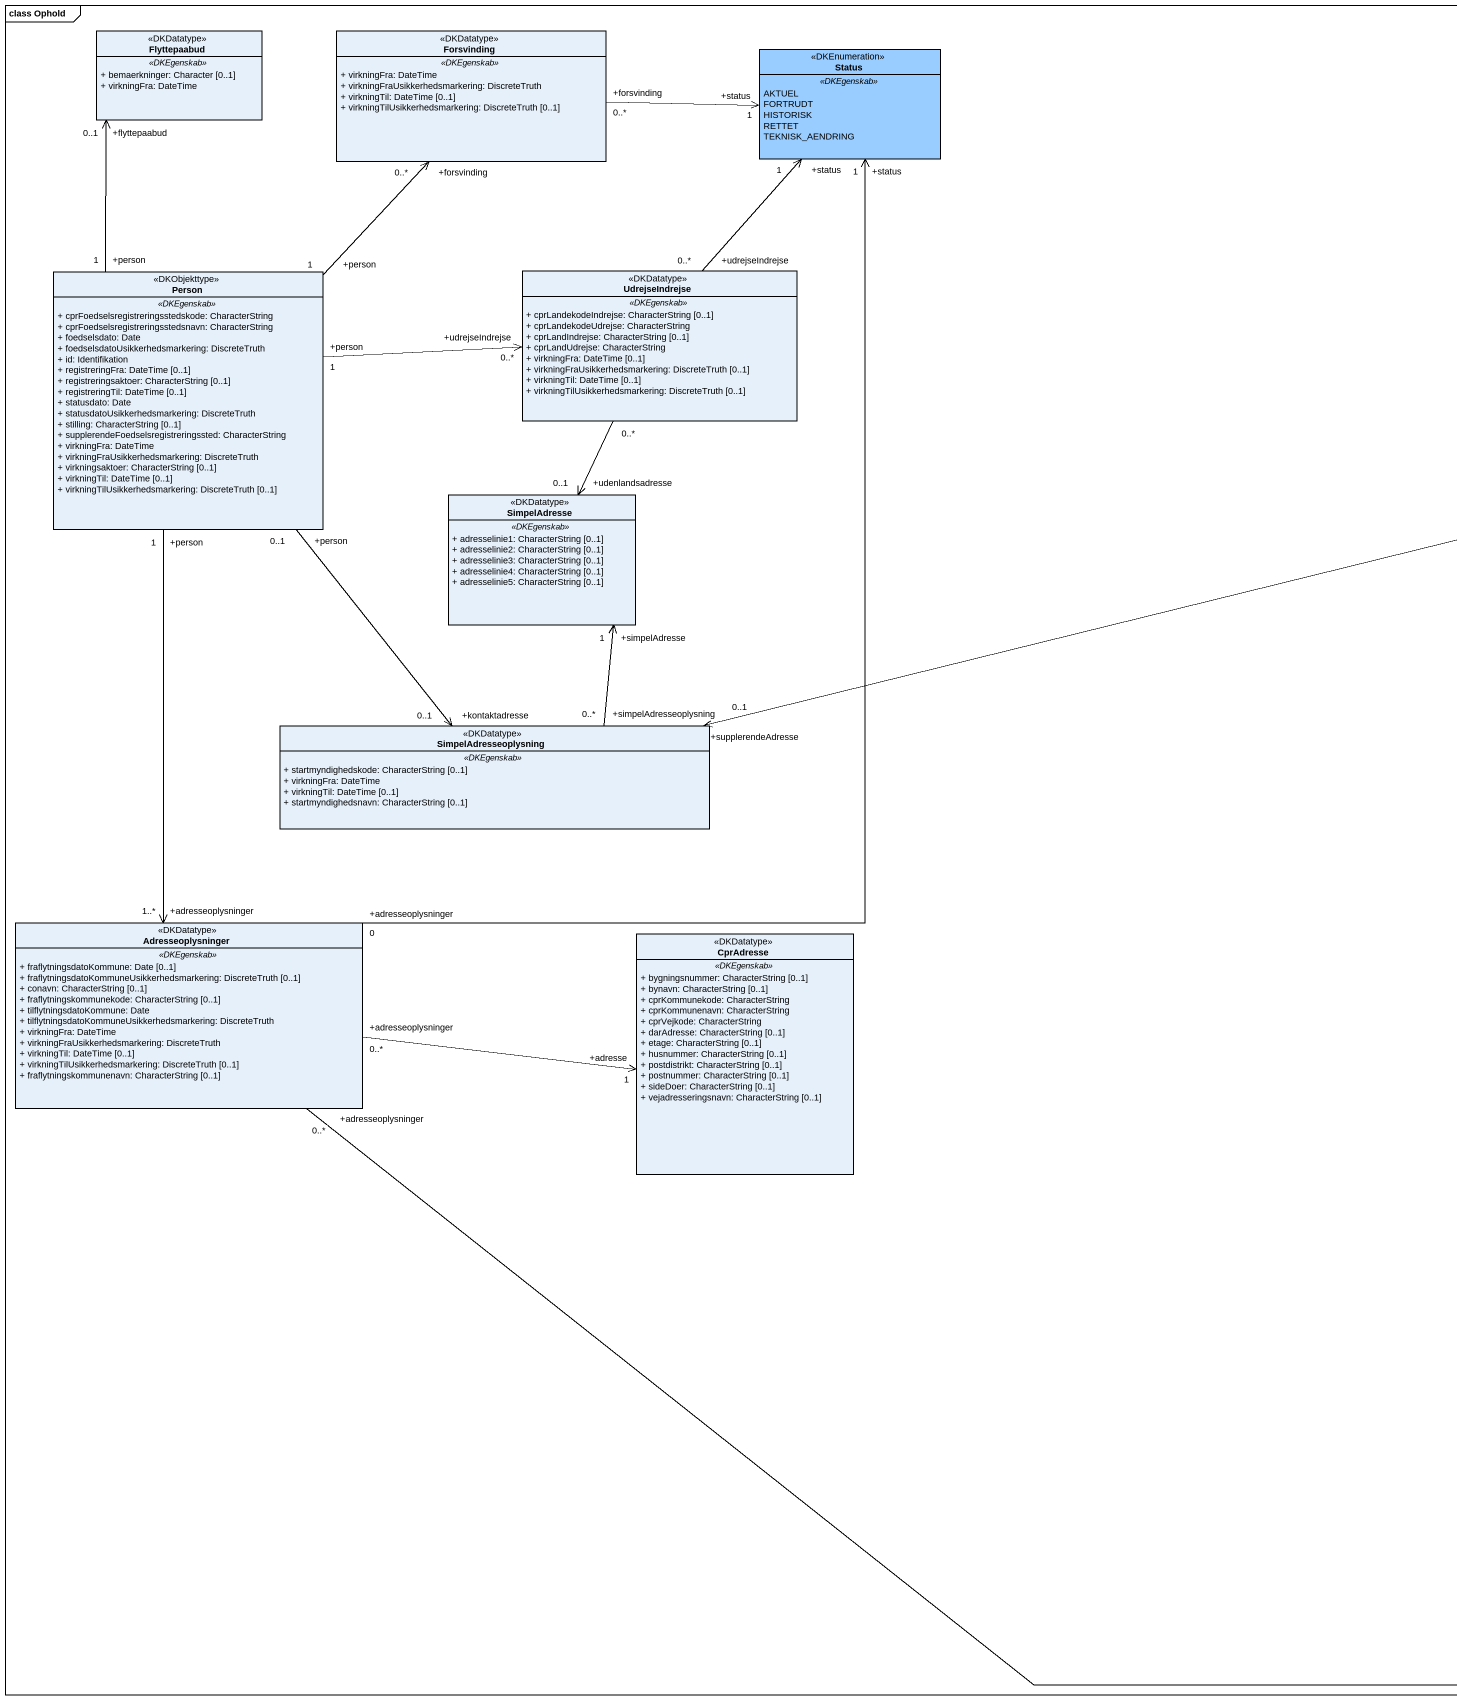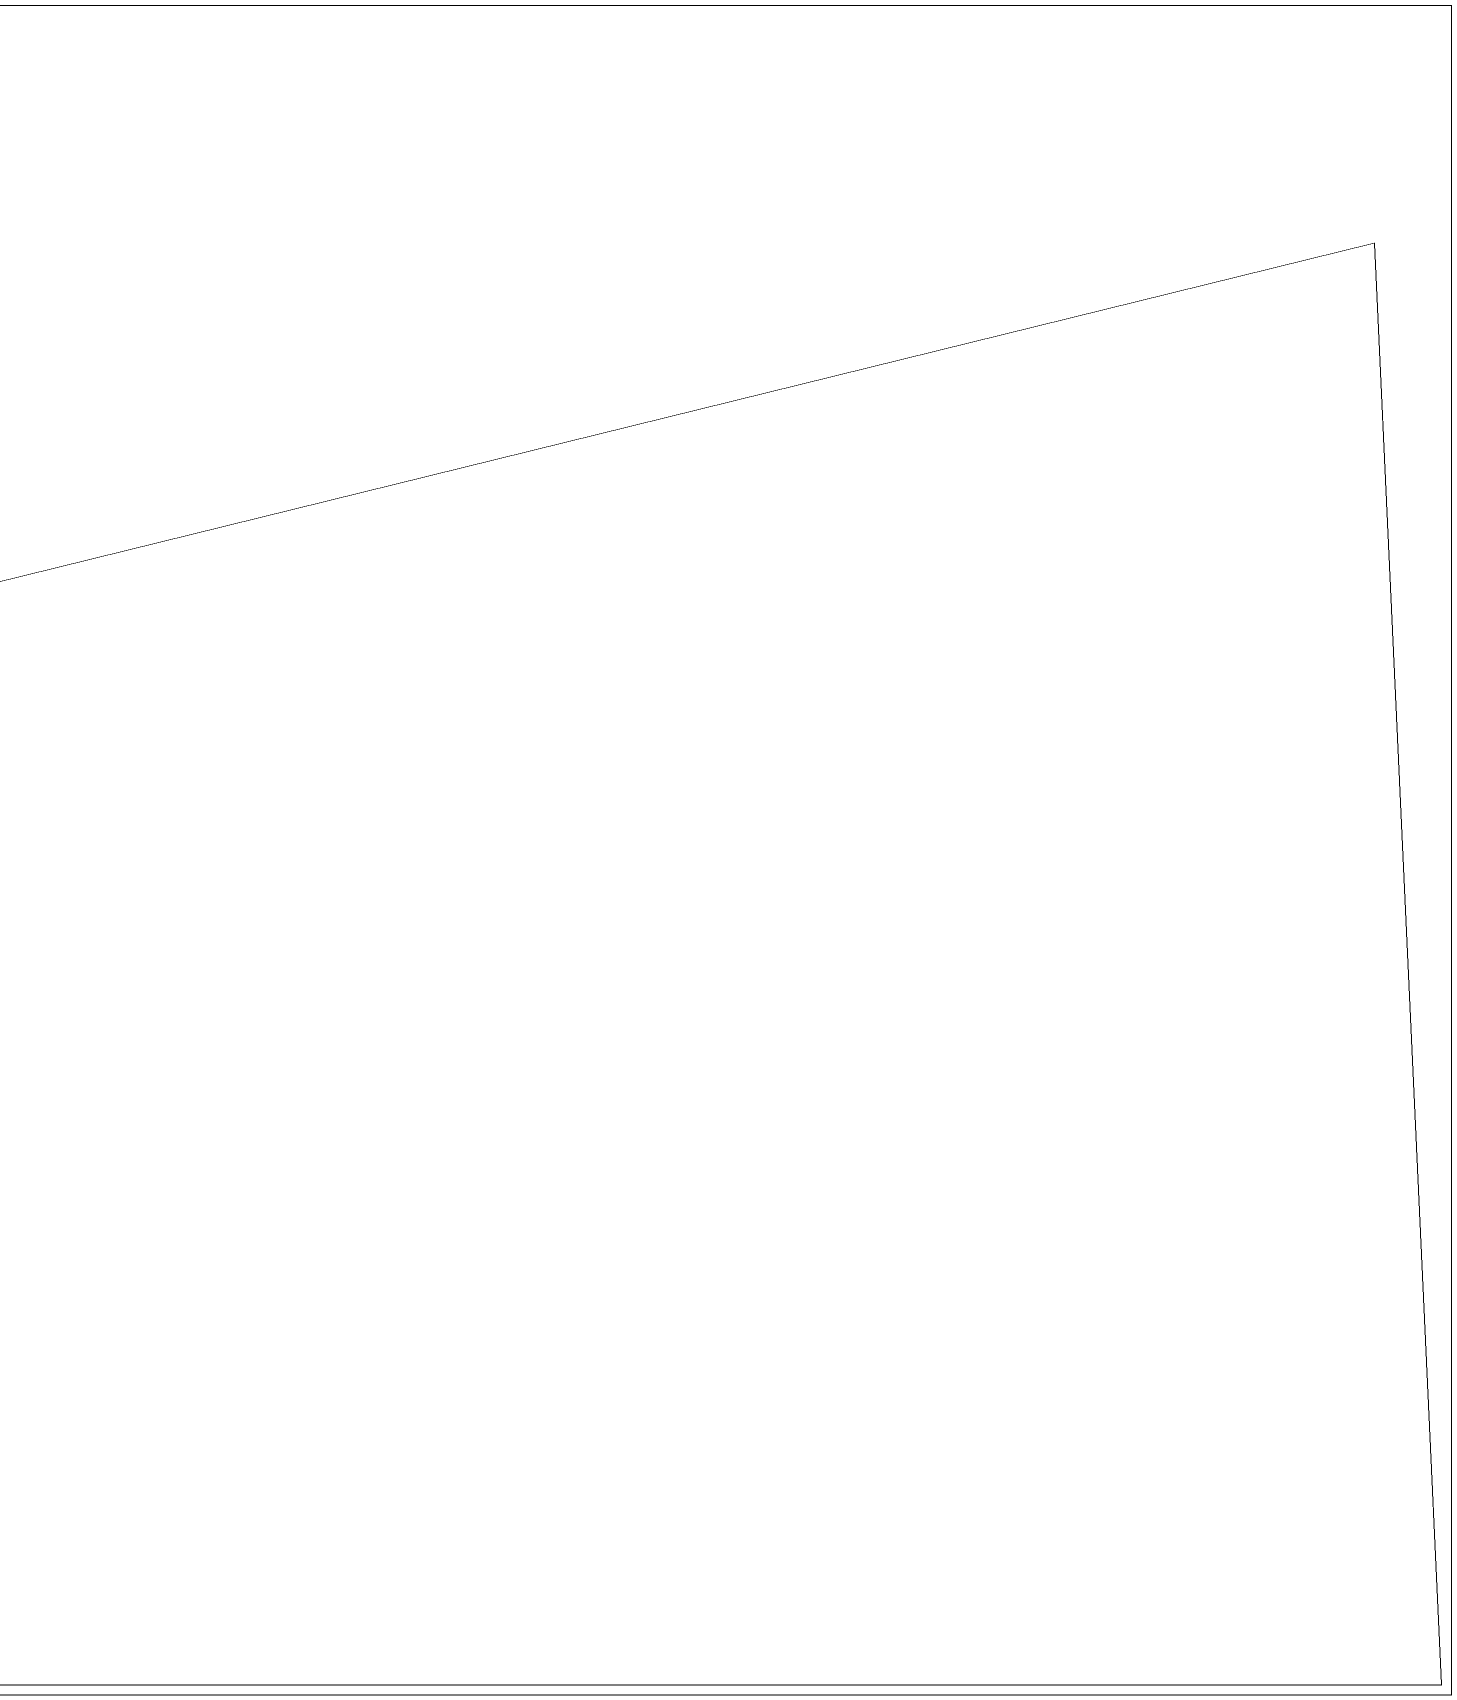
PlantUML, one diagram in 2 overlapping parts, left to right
@startuml
mainframe class Ophold
hide circle
hide empty members
skinparam classAttributeIconSize 0
class Flyttepaabud <<DKDatatype>> {
  .. <<DKEgenskab>> ..
  + bemaerkninger: Character [0..1]
  + virkningFra: DateTime
}
class Forsvinding <<DKDatatype>> {
  .. <<DKEgenskab>> ..
  + virkningFra: DateTime
  + virkningFraUsikkerhedsmarkering: DiscreteTruth
  + virkningTil: DateTime [0..1]
  + virkningTilUsikkerhedsmarkering: DiscreteTruth [0..1]
}
enum Status <<DKEnumeration>> #99CCFF {
  .. <<DKEgenskab>> ..
  AKTUEL
  FORTRUDT
  HISTORISK
  RETTET
  TEKNISK_AENDRING
}
class "Person" as Person_ <<DKObjekttype>> {
  .. <<DKEgenskab>> ..
  + cprFoedselsregistreringsstedskode: CharacterString
  + cprFoedselsregistreringsstedsnavn: CharacterString
  + foedselsdato: Date
  + foedselsdatoUsikkerhedsmarkering: DiscreteTruth
  + id: Identifikation
  + registreringFra: DateTime [0..1]
  + registreringsaktoer: CharacterString [0..1]
  + registreringTil: DateTime [0..1]
  + statusdato: Date
  + statusdatoUsikkerhedsmarkering: DiscreteTruth
  + stilling: CharacterString [0..1]
  + supplerendeFoedselsregistreringssted: CharacterString
  + virkningFra: DateTime
  + virkningFraUsikkerhedsmarkering: DiscreteTruth
  + virkningsaktoer: CharacterString [0..1]
  + virkningTil: DateTime [0..1]
  + virkningTilUsikkerhedsmarkering: DiscreteTruth [0..1]
}
class UdrejseIndrejse <<DKDatatype>> {
  .. <<DKEgenskab>> ..
  + cprLandekodeIndrejse: CharacterString [0..1]
  + cprLandekodeUdrejse: CharacterString
  + cprLandIndrejse: CharacterString [0..1]
  + cprLandUdrejse: CharacterString
  + virkningFra: DateTime [0..1]
  + virkningFraUsikkerhedsmarkering: DiscreteTruth [0..1]
  + virkningTil: DateTime [0..1]
  + virkningTilUsikkerhedsmarkering: DiscreteTruth [0..1]
}
class SimpelAdresse <<DKDatatype>> {
  .. <<DKEgenskab>> ..
  + adresselinie1: CharacterString [0..1]
  + adresselinie2: CharacterString [0..1]
  + adresselinie3: CharacterString [0..1]
  + adresselinie4: CharacterString [0..1]
  + adresselinie5: CharacterString [0..1]
}
class SimpelAdresseoplysning <<DKDatatype>> {
  .. <<DKEgenskab>> ..
  + startmyndighedskode: CharacterString [0..1]
  + virkningFra: DateTime
  + virkningTil: DateTime [0..1]
  + startmyndighedsnavn: CharacterString [0..1]
}
class Adresseoplysninger <<DKDatatype>> {
  .. <<DKEgenskab>> ..
  + fraflytningsdatoKommune: Date [0..1]
  + fraflytningsdatoKommuneUsikkerhedsmarkering: DiscreteTruth [0..1]
  + conavn: CharacterString [0..1]
  + fraflytningskommunekode: CharacterString [0..1]
  + tilflytningsdatoKommune: Date
  + tilflytningsdatoKommuneUsikkerhedsmarkering: DiscreteTruth
  + virkningFra: DateTime
  + virkningFraUsikkerhedsmarkering: DiscreteTruth
  + virkningTil: DateTime [0..1]
  + virkningTilUsikkerhedsmarkering: DiscreteTruth [0..1]
  + fraflytningskommunenavn: CharacterString [0..1]
}
class CprAdresse <<DKDatatype>> {
  .. <<DKEgenskab>> ..
  + bygningsnummer: CharacterString [0..1]
  + bynavn: CharacterString [0..1]
  + cprKommunekode: CharacterString
  + cprKommunenavn: CharacterString
  + cprVejkode: CharacterString
  + darAdresse: CharacterString [0..1]
  + etage: CharacterString [0..1]
  + husnummer: CharacterString [0..1]
  + postdistrikt: CharacterString [0..1]
  + postnummer: CharacterString [0..1]
  + sideDoer: CharacterString [0..1]
  + vejadresseringsnavn: CharacterString [0..1]
}
Forsvinding "+forsvinding\n0..*" -right-> "+status\n1" Status
Person_ "+person\n1" -up-> "+flyttepaabud\n0..1" Flyttepaabud
Person_ "+person\n1" -up-> "+forsvinding\n0..*" Forsvinding
Person_ "+person\n1" -right-> "+udrejseIndrejse\n0..*" UdrejseIndrejse
Person_ "+person\n0..1" --> "+kontaktadresse\n0..1" SimpelAdresseoplysning
Person_ "+person\n1" --> "+adresseoplysninger\n1..*" Adresseoplysninger
UdrejseIndrejse "+udrejseIndrejse\n0..*" -up-> "+status\n1" Status
UdrejseIndrejse "0..*" --> "+udenlandsadresse\n0..1" SimpelAdresse
SimpelAdresseoplysning "+simpelAdresseoplysning\n0..*" -up-> "+simpelAdresse\n1" SimpelAdresse
Adresseoplysninger "+adresseoplysninger\n0" -up-> "+status\n1" Status
Adresseoplysninger "+adresseoplysninger\n0..*" -up-> "+supplerendeAdresse\n0..1" SimpelAdresseoplysning
Adresseoplysninger "+adresseoplysninger\n0..*" -right-> "+adresse\n1" CprAdresse
@enduml
